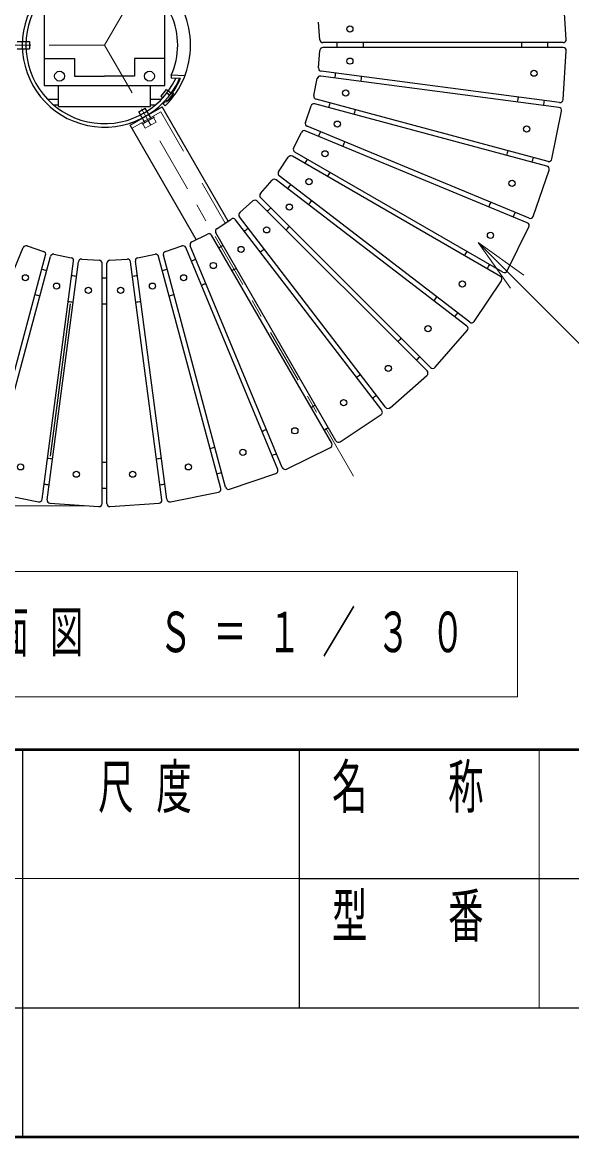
# Model space of a CAD drawing. Units: millimetres on the paper, scale 1:30. Extents: x 895 to 1260, y -33 to 257.
# Drawn here: x 1062.5 to 1092.3, y 0 to 60.5 of the extents above; entities that cross this region are included whole.
import ezdxf

# ---------------------------------------------------------------- set-up
doc = ezdxf.new("R2010")
doc.units = ezdxf.units.MM
doc.linetypes.add('USER1', pattern=[4.5, 2.5, -2])
doc.linetypes.add('USER2', pattern=[6, 3, -1, 1, -1])
doc.layers.add('1_30', color=7, linetype='Continuous', lineweight=25)
doc.layers.add('NAKAMURA図枠', color=7, linetype='Continuous', lineweight=13)
doc.styles.add('ＭＳ ゴシック', font='')
doc.styles.get('ＭＳ ゴシック').set_extended_font_data('MS Gothic')

msp = doc.modelspace()

# ---------------------------------------------------------------- linework, layer by layer
at = {"layer": '1_30', "color": 190, "linetype": 'USER2', "lineweight": 13}
for p in [(1080.443, 82.606), (1039.943, 59.223), (1080.443, 35.841)]:
    msp.add_line(p, (1066.943, 59.223), dxfattribs=at)
at = {"layer": '1_30'}
for p, q in [((1091.976, 59.534), (1091.802, 62.182)), ((1078.615, 59.512), (1078.553, 60.46)), ((1062.206, 59.423), (1062.873, 59.423)), ((1062.873, 59.423), (1062.873, 59.023)), ((1091.809, 59.357), (1078.781, 59.357)), ((1062.206, 59.023), (1062.873, 59.023)), ((1078.553, 57.986), (1078.615, 58.934)), ((1091.809, 59.09), (1078.781, 59.09)), ((1091.802, 56.264), (1091.976, 58.912)), ((1091.579, 55.845), (1078.663, 57.546)), ((1091.614, 56.11), (1078.698, 57.81)), ((1078.292, 56.481), (1078.478, 57.413)), ((1063.849, 56.29), (1064.443, 56.29)), ((1069.443, 56.29), (1070.036, 56.29)), ((1090.996, 52.916), (1078.413, 56.288)), ((1064.164, 55.99), (1064.443, 55.99)), ((1068.334, 54.88), (1070.066, 55.88)), ((1068.804, 55.599), (1069.151, 55.799)), ((1069.484, 55.221), (1069.151, 55.799)), ((1069.443, 55.99), (1069.721, 55.99)), ((1073.649, 49.673), (1070.066, 55.88)), ((1077.837, 55.023), (1078.143, 55.923)), ((1090.927, 52.658), (1078.344, 56.03)), ((1091.203, 53.044), (1091.721, 55.647)), ((1069.138, 55.021), (1068.804, 55.599)), ((1071.92, 48.669), (1068.334, 54.88)), ((1077.196, 53.637), (1077.616, 54.489)), ((1089.865, 49.584), (1077.829, 54.569)), ((1089.967, 49.83), (1077.931, 54.816)), ((1088.544, 46.905), (1077.262, 53.419)), ((1076.379, 52.347), (1076.907, 53.137)), ((1088.411, 46.674), (1077.129, 53.188)), ((1086.752, 44.191), (1076.416, 52.122)), ((1090.189, 49.931), (1091.042, 52.444)), ((1075.401, 51.174), (1076.027, 51.888)), ((1086.589, 43.98), (1076.254, 51.91)), ((1084.62, 41.734), (1075.408, 50.946)), ((1074.278, 50.139), (1074.992, 50.765)), ((1084.432, 41.546), (1075.22, 50.758)), ((1073.029, 49.259), (1073.819, 49.787)), ((1081.975, 39.414), (1074.044, 49.75)), ((1082.186, 39.576), (1074.255, 49.912)), ((1079.491, 37.755), (1072.977, 49.037)), ((1088.777, 46.976), (1089.951, 49.356)), ((1071.677, 48.55), (1072.528, 48.97)), ((1079.26, 37.621), (1072.747, 48.904)), ((1057.55, 36.198), (1062.535, 48.234)), ((1060.378, 35.238), (1063.75, 47.822)), ((1062.743, 48.328), (1063.642, 48.023)), ((1064.201, 47.873), (1065.132, 47.688)), ((1068.753, 47.688), (1069.684, 47.873)), ((1073.507, 35.238), (1070.135, 47.822)), ((1070.243, 48.023), (1071.142, 48.328)), ((1076.335, 36.198), (1071.35, 48.234)), ((1076.582, 36.3), (1071.596, 48.336)), ((1060.635, 35.169), (1064.007, 47.753)), ((1063.565, 34.587), (1065.265, 47.503)), ((1063.829, 34.552), (1065.529, 47.468)), ((1065.706, 47.613), (1066.653, 47.551)), ((1066.809, 34.356), (1066.809, 47.384)), ((1067.076, 34.356), (1067.076, 47.384)), ((1067.232, 47.551), (1068.179, 47.613)), ((1070.056, 34.552), (1068.356, 47.468)), ((1070.32, 34.587), (1068.62, 47.503)), ((1073.25, 35.169), (1069.878, 47.753)), ((1086.992, 44.231), (1088.466, 46.437)), ((1064.006, 36.916), (1065.093, 45.178)), ((1084.863, 41.742), (1086.613, 43.737)), ((1082.428, 39.552), (1084.424, 41.302)), ((1079.728, 37.699), (1081.935, 39.174)), ((1076.809, 36.215), (1079.19, 37.389)), ((1073.722, 35.124), (1076.235, 35.977)), ((1060.764, 34.963), (1063.367, 34.445)), ((1070.518, 34.445), (1073.121, 34.963)), ((1063.983, 34.364), (1066.632, 34.19)), ((1067.253, 34.19), (1069.902, 34.364))]:
    msp.add_line(p, q, dxfattribs=at)
at = {"layer": '1_30', "color": 4}
for p, q in [((1063.676, 61.423), (1063.676, 57.023)), ((1070.209, 57.023), (1070.209, 61.423)), ((1063.676, 58.491), (1065.32, 58.491)), ((1065.32, 58.491), (1065.32, 57.537)), ((1068.565, 58.491), (1068.565, 57.537)), ((1070.209, 58.491), (1068.565, 58.491)), ((1065.32, 57.537), (1066.943, 57.537)), ((1068.565, 57.537), (1066.943, 57.537)), ((1063.676, 57.023), (1070.209, 57.023))]:
    msp.add_line(p, q, dxfattribs=at)
at = {"layer": '1_30', "color": 190}
for p, q in [((1070.56, 57.595), (1070.56, 57.429)), ((1071.303, 57.556), (1070.56, 57.595)), ((1071.058, 57.402), (1070.56, 57.429)), ((1070.654, 56.678), (1070.665, 56.578)), ((1070.122, 56.039), (1070.24, 55.921)), ((1070.23, 56.151), (1070.331, 56.162))]:
    msp.add_line(p, q, dxfattribs=at)
at = {"layer": '1_30', "color": 20}
for p, q in [((1064.443, 55.89), (1064.443, 57.023)), ((1069.443, 55.89), (1069.443, 57.023)), ((1064.443, 55.89), (1069.443, 55.89))]:
    msp.add_line(p, q, dxfattribs=at)
at = {"layer": '1_30', "color": 2}
for p, q in [((1070.005, 56.453), (1070.112, 56.371)), ((1070.265, 56.253), (1070.371, 56.172)), ((1070.299, 56.816), (1070.664, 56.536))]:
    msp.add_line(p, q, dxfattribs=at)
at = {"layer": '1_30', "color": 70}
msp.add_line((1070.325, 56.628), (1070.478, 56.51), dxfattribs=at)
at = {"layer": '1_30', "linetype": 'USER1', "lineweight": 13}
for p, q in [((1068.434, 54.707), (1069.993, 55.607)), ((1068.982, 54.931), (1069.64, 55.311)), ((1069.156, 54.709), (1069.745, 55.049)), ((1069.451, 54.879), (1069.271, 55.19)), ((1069.64, 55.311), (1069.6, 55.38)), ((1069.745, 55.049), (1069.605, 55.291)), ((1073.483, 49.562), (1069.993, 55.607)), ((1068.982, 54.931), (1068.942, 55)), ((1069.156, 54.709), (1069.016, 54.951))]:
    msp.add_line(p, q, dxfattribs=at)
at = {"layer": '1_30', "lineweight": 13}
for p, q in [((1088.963, 46.038), (1087.195, 48.513)), ((1087.195, 48.513), (1089.67, 46.745)), ((1087.195, 48.513), (1089.317, 46.392)), ((1065.943, 34.223), (1035.531, 34.223)), ((1089.342, 30.658), (1044.543, 30.658)), ((1089.342, 23.858), (1089.342, 30.658)), ((1044.543, 23.858), (1089.342, 23.858))]:
    msp.add_line(p, q, dxfattribs=at)
msp.add_lwpolyline([(1087.195, 48.513), (1094.278, 41.43), (1118.518, 41.43)], dxfattribs=at)
at = {"layer": '1_30'}
for centre in [(1080.247, 60.095), (1080.247, 58.351), (1090.226, 57.697), (1080.02, 56.622), (1079.568, 54.937), (1089.827, 54.671), (1078.901, 53.326), (1078.029, 51.816), (1089.037, 51.723), (1076.967, 50.432), (1075.734, 49.199), (1087.869, 48.903), (1074.35, 48.137), (1072.84, 47.265), (1062.657, 46.598), (1071.228, 46.598), (1064.341, 46.146), (1066.07, 45.919), (1067.815, 45.919), (1069.544, 46.146), (1086.343, 46.26), (1084.485, 43.839), (1082.327, 41.68), (1079.906, 39.822), (1077.262, 38.296), (1074.443, 37.128), (1062.39, 36.338), (1071.495, 36.338), (1065.416, 35.94), (1068.469, 35.94)]:
    msp.add_circle(centre, 0.167, dxfattribs=at)
at = {"layer": '1_30', "color": 4}
for centre in [(1064.504, 57.537), (1069.381, 57.537)]:
    msp.add_circle(centre, 0.267, dxfattribs=at)
at = {"layer": '1_30', "color": 70}
for radius, start, end in [(4.457, 24.07983, 180), (4.263, 25.08481, 180), (4.457, 180, 335.92017), (4.263, 180, 334.91519)]:
    msp.add_arc((1066.943, 59.223), radius, start, end, dxfattribs=at)
at = {"layer": '1_30', "color": 190}
for radius, start, end in [(4.667, 0, 45.04455), (3.967, 0, 24.22807), (4.667, 314.95545, 0), (3.967, 335.77193, 0), (4.5, 325.56187, 336.13269), (4.567, 317.9016, 324.5984), (4.5, 314.9538, 316.93813)]:
    msp.add_arc((1066.943, 59.223), radius, start, end, dxfattribs=at)
at = {"layer": '1_30'}
for centre, radius, start, end in [((1078.781, 59.523), 0.167, 183.75, 270), ((1066.111, 59.169), 13.455, 359.66432, 0.79989), ((1066.111, 59.169), 14.878, 359.69643, 0.72337), ((1067.774, 59.278), 21.788, 359.50605, 0.2073), ((1067.774, 59.278), 23.211, 359.53634, 0.19459), ((1091.809, 59.523), 0.167, 270, 3.75), ((1078.781, 58.923), 0.167, 90, 176.25), ((1091.809, 58.923), 0.167, 356.25, 90), ((1078.641, 57.38), 0.167, 82.5, 168.75), ((1078.719, 57.975), 0.167, 176.25, 262.5), ((1066.111, 59.278), 13.455, 352.16432, 353.29989), ((1066.111, 59.278), 14.878, 352.19643, 353.22337), ((1078.456, 56.449), 0.167, 168.75, 255), ((1067.774, 59.169), 21.788, 352.00605, 352.7073), ((1091.636, 56.275), 0.167, 262.5, 356.25), ((1078.3, 55.869), 0.167, 75, 161.25), ((1066.125, 59.386), 13.455, 344.66432, 345.79989), ((1066.125, 59.386), 14.878, 344.69643, 345.72337), ((1067.774, 59.169), 23.211, 352.03634, 352.69459), ((1091.557, 55.68), 0.167, 348.75, 82.5), ((1077.995, 54.97), 0.167, 161.25, 247.5), ((1077.765, 54.415), 0.167, 67.5, 153.75), ((1066.153, 59.491), 13.455, 337.16432, 338.29989), ((1066.153, 59.491), 14.878, 337.19643, 338.22337), ((1077.045, 53.044), 0.167, 60, 146.25), ((1077.345, 53.564), 0.167, 153.75, 240), ((1067.76, 59.061), 21.788, 344.50605, 345.2073), ((1066.195, 59.592), 13.455, 329.66432, 330.79989), ((1067.76, 59.061), 23.211, 344.53634, 345.19459), ((1090.884, 52.497), 0.167, 341.25, 75), ((1091.04, 53.077), 0.167, 255, 348.75), ((1076.518, 52.254), 0.167, 146.25, 232.5), ((1066.195, 59.592), 14.878, 329.69643, 330.72337), ((1076.152, 51.778), 0.167, 52.5, 138.75), ((1066.25, 59.686), 13.455, 322.16432, 323.29989), ((1075.102, 50.64), 0.167, 45, 131.25), ((1075.526, 51.064), 0.167, 138.75, 225), ((1066.316, 59.773), 13.455, 314.66432, 315.79989), ((1066.25, 59.686), 14.878, 322.19643, 323.22337), ((1067.732, 58.955), 21.788, 337.00605, 337.7073), ((1073.912, 49.648), 0.167, 37.5, 123.75), ((1074.388, 50.013), 0.167, 131.25, 217.5), ((1067.732, 58.955), 23.211, 337.03634, 337.69459), ((1089.802, 49.43), 0.167, 333.75, 67.5), ((1090.031, 49.984), 0.167, 247.5, 341.25), ((1072.602, 48.82), 0.167, 30, 116.25), ((1073.122, 49.12), 0.167, 123.75, 210), ((1066.393, 59.85), 13.455, 307.16432, 308.29989), ((1066.316, 59.773), 14.878, 314.69643, 315.72337), ((1071.75, 48.4), 0.167, 116.25, 202.5), ((1062.689, 48.171), 0.167, 71.25, 157.5), ((1063.589, 47.865), 0.167, 345, 71.25), ((1064.168, 47.71), 0.167, 78.75, 165), ((1069.717, 47.71), 0.167, 15, 101.25), ((1070.296, 47.865), 0.167, 108.75, 195), ((1071.196, 48.171), 0.167, 22.5, 108.75), ((1066.48, 59.916), 13.455, 299.66432, 300.79989), ((1066.393, 59.85), 14.878, 307.19643, 308.22337), ((1067.69, 58.855), 21.788, 329.50605, 330.2073), ((1065.1, 47.525), 0.167, 352.5, 78.75), ((1065.695, 47.446), 0.167, 86.25, 172.5), ((1066.643, 47.384), 0.167, 360, 86.25), ((1067.242, 47.384), 0.167, 93.75, 180), ((1068.19, 47.446), 0.167, 7.5, 93.75), ((1068.785, 47.525), 0.167, 101.25, 187.5), ((1066.574, 59.971), 13.455, 292.16432, 293.29989), ((1067.69, 58.855), 23.211, 329.53634, 330.19459), ((1067.105, 60.041), 13.455, 254.66432, 255.79989), ((1066.997, 60.055), 13.455, 262.16432, 263.29989), ((1066.888, 60.055), 13.455, 269.66432, 270.79989), ((1066.78, 60.041), 13.455, 277.16432, 278.29989), ((1066.675, 60.012), 13.455, 284.66432, 285.79989), ((1066.48, 59.916), 14.878, 299.69643, 300.72337), ((1088.328, 46.53), 0.167, 326.25, 60), ((1088.628, 47.05), 0.167, 240, 333.75), ((1066.574, 59.971), 14.878, 292.19643, 293.22337), ((1067.105, 60.041), 14.878, 254.69643, 255.72337), ((1066.675, 60.012), 14.878, 284.69643, 285.72337), ((1067.635, 58.76), 21.788, 322.00605, 322.7073), ((1066.997, 60.055), 14.878, 262.19643, 263.22337), ((1066.888, 60.055), 14.878, 269.69643, 270.72337), ((1066.78, 60.041), 14.878, 277.19643, 278.22337), ((1067.635, 58.76), 23.211, 322.03634, 322.69459), ((1086.853, 44.323), 0.167, 232.5, 326.25), ((1086.488, 43.847), 0.167, 318.75, 52.5), ((1067.569, 58.674), 21.788, 314.50605, 315.2073), ((1067.569, 58.674), 23.211, 314.53634, 315.19459), ((1084.738, 41.852), 0.167, 225, 318.75001), ((1067.492, 58.597), 21.788, 307.00605, 307.7073), ((1084.314, 41.428), 0.167, 311.25, 45), ((1067.492, 58.597), 23.211, 307.03634, 307.69459), ((1067.405, 58.53), 21.788, 299.50605, 300.2073), ((1081.842, 39.312), 0.167, 303.75, 37.5), ((1082.318, 39.678), 0.167, 217.5, 311.25001), ((1067.311, 58.476), 21.788, 292.00605, 292.7073), ((1067.405, 58.53), 23.211, 299.53634, 300.19459), ((1079.116, 37.538), 0.167, 296.25, 30), ((1079.636, 37.838), 0.167, 210, 303.75001), ((1067.21, 58.434), 21.788, 284.50605, 285.2073), ((1067.311, 58.476), 23.211, 292.03634, 292.69459), ((1066.888, 58.392), 21.788, 262.00605, 262.7073), ((1066.997, 58.392), 21.788, 269.50605, 270.2073), ((1067.105, 58.406), 21.788, 277.00605, 277.7073), ((1076.736, 36.364), 0.167, 202.5, 296.25001), ((1067.21, 58.434), 23.211, 284.53634, 285.19459), ((1076.181, 36.135), 0.167, 288.75, 22.5), ((1066.888, 58.392), 23.211, 262.03634, 262.69459), ((1066.997, 58.392), 23.211, 269.53634, 270.19459), ((1067.105, 58.406), 23.211, 277.03634, 277.69459), ((1073.089, 35.126), 0.167, 281.25, 15), ((1073.668, 35.281), 0.167, 195, 288.75001), ((1063.399, 34.608), 0.167, 258.75, 352.5), ((1063.994, 34.53), 0.167, 172.5, 266.25), ((1069.891, 34.53), 0.167, 273.75, 7.5), ((1070.486, 34.608), 0.167, 187.5, 281.25), ((1066.643, 34.356), 0.167, 266.25, 360), ((1067.242, 34.356), 0.167, 180, 273.75001)]:
    msp.add_arc(centre, radius, start, end, dxfattribs=at)
at = {"layer": '1_30', "color": 2}
for radius, start, end in [(4.13, 317.87061, 324.35006), (4.59, 318.33542, 324.1646)]:
    msp.add_arc((1066.943, 59.223), radius, start, end, dxfattribs=at)
at = {"layer": 'NAKAMURA図枠', "lineweight": 50}
for p, q in [((895, 21), (1260, 21)), ((895, 0), (1260, 0))]:
    msp.add_line(p, q, dxfattribs=at)
at = {"layer": 'NAKAMURA図枠', "lineweight": 25}
for p, q in [((1062.5, 21), (1062.5, 7)), ((1077.5, 21), (1077.5, 7)), ((1077.5, 14), (1190, 14)), ((1022.5, 7), (1260, 7)), ((1062.5, 7), (1062.5, 0))]:
    msp.add_line(p, q, dxfattribs=at)
at = {"layer": 'NAKAMURA図枠'}
for p, q in [((1090.5, 21), (1090.5, 7)), ((1022.5, 14), (1077.5, 14))]:
    msp.add_line(p, q, dxfattribs=at)

# ---------------------------------------------------------------- texts
at = {"layer": '1_30', "insert": (1066.943, 27.258), "char_height": 2.199, "attachment_point": 5, "style": 'ＭＳ ゴシック'}
msp.add_mtext('\\T1.64;\\W0.6;ベンチ部平面図\u3000Ｓ＝１／３０', dxfattribs=at)
at = {"layer": 'NAKAMURA図枠', "color": 4, "char_height": 2.346, "attachment_point": 2, "style": 'ＭＳ ゴシック'}
for s, insert in [('\\T1.64;\\W0.6;尺度', (1069.75, 20.167)), ('\\T1.64;\\W0.6;名\u3000称', (1084, 20.167)), ('\\T1.64;\\W0.6;型\u3000番', (1084, 13.167))]:
    msp.add_mtext(s, dxfattribs=dict(at, insert=insert))

doc.saveas('drawing.dxf')
